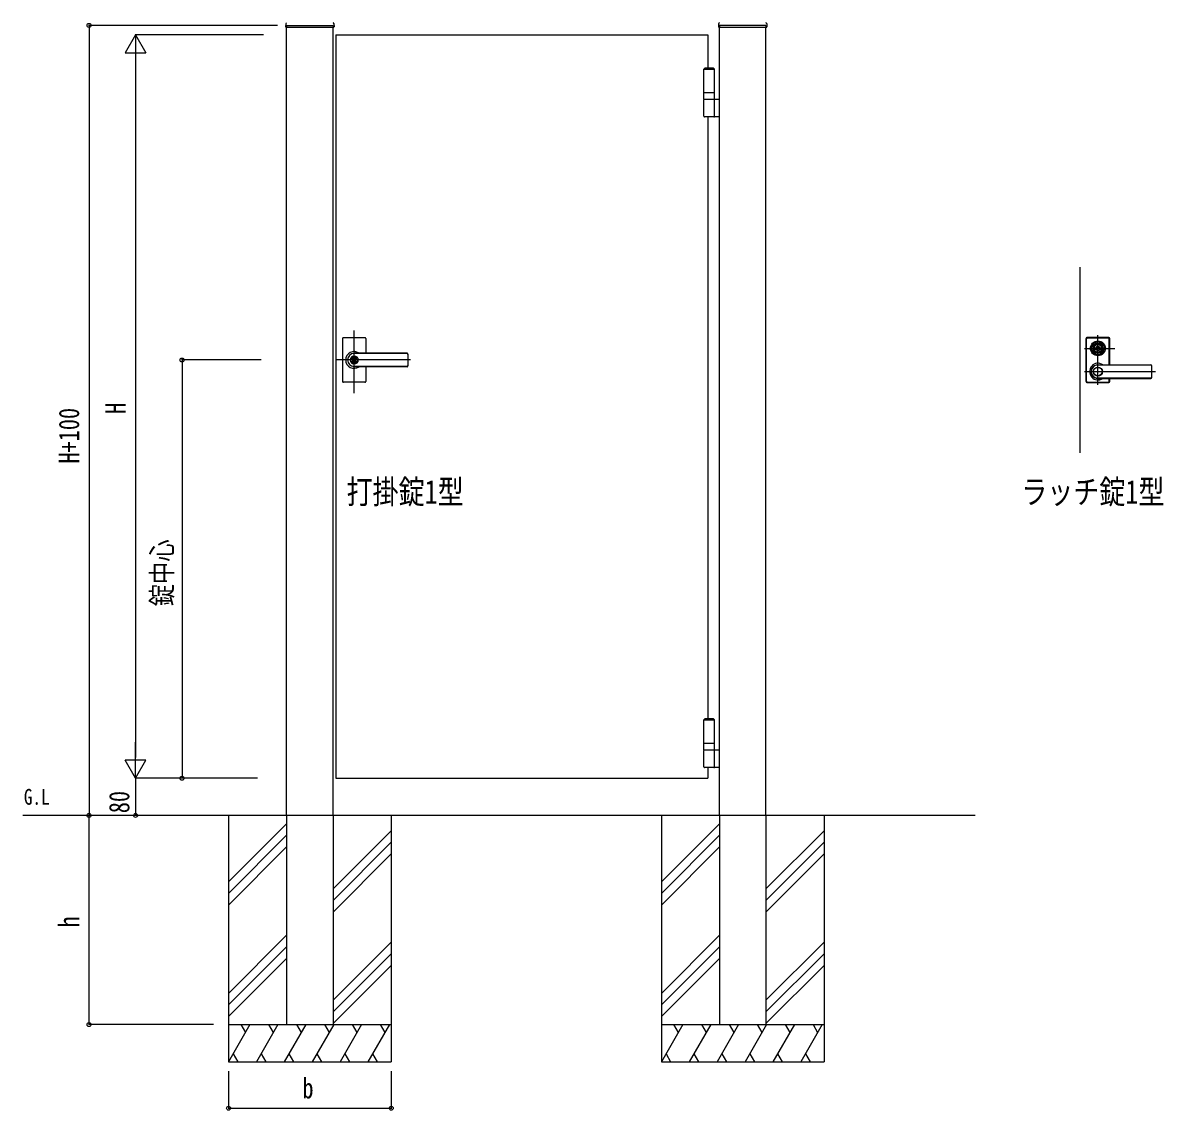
# Model space of a CAD drawing. Units: millimetres, scale not verified. Extents: x -4205 to 4205, y -2970 to 2970.
# Drawn here: x -1066 to 1387, y -762 to 1578 of the extents above; entities that cross this region are included whole.
import ezdxf
from ezdxf.enums import TextEntityAlignment as Align

# ---------------------------------------------------------------- set-up
doc = ezdxf.new("R2010")
doc.units = ezdxf.units.MM
doc.header["$LTSCALE"] = 10
for name, color, linetype in [('0-1_FRONT_V1', 7, 'Continuous'), ('0-2_USER1', 3, 'Continuous'), ('0-3_YKK_12', 2, 'Continuous'), ('0-4_YKK_13', 4, 'Continuous'), ('0-5_YKK_A1', 4, 'Continuous'), ('0-6_YKK_D', 6, 'Continuous')]:
    doc.layers.add(name, color=color, linetype=linetype)
doc.styles.add('ＭＳ ゴシック', font='')
doc.styles.get('ＭＳ ゴシック').set_extended_font_data('MS Gothic')

msp = doc.modelspace()

# ---------------------------------------------------------------- linework, layer by layer
at = {"layer": '0-1_FRONT_V1'}
msp.add_line((1207.52, 1052.33), (1207.52, 652.33), dxfattribs=at)
at = {"layer": '0-3_YKK_12'}
for p, q in [((-353.48, 780.73), (-353.48, 915.51)), ((1246.52, 798.83), (1246.52, 905.83)), ((1217.5, 877.33), (1282.65, 877.33)), ((-232.22, 852.33), (-392.48, 852.33)), ((1217.5, 827.33), (1370.58, 827.33))]:
    msp.add_line(p, q, dxfattribs=at)
at = {"layer": '0-4_YKK_13'}
for p, q in [((1221.02, 898.83), (1221.02, 805.83)), ((1221.52, 806.33), (1221.52, 898.33)), ((1222.15, 806.96), (1222.15, 897.7)), ((1270.02, 900.83), (1223.02, 900.83)), ((1223.52, 900.33), (1269.52, 900.33)), ((1224.15, 899.7), (1268.89, 899.7)), ((1270.89, 842.01), (1270.89, 897.7)), ((1271.52, 842.01), (1271.52, 898.33)), ((1272.02, 842.01), (1272.02, 898.83)), ((1235.76, 879.83), (1235.91, 879.83)), ((1239.82, 878.83), (1242.28, 878.83)), ((1239.82, 875.83), (1239.82, 878.83)), ((1239.82, 875.83), (1242.28, 875.83)), ((1242.36, 876.39), (1242.36, 878.27)), ((1242.66, 878.57), (1243.31, 878.57)), ((1242.66, 876.09), (1243.31, 876.09)), ((1243.42, 878.61), (1243.61, 878.73)), ((1243.42, 876.05), (1243.61, 875.92)), ((1243.61, 878.73), (1244.68, 878.73)), ((1243.61, 875.92), (1244.68, 875.92)), ((1244.68, 878.73), (1244.83, 878.16)), ((1244.68, 875.92), (1244.77, 876.29)), ((1244.92, 876.29), (1244.77, 876.29)), ((1245.02, 878.01), (1245.21, 878.01)), ((1245.48, 877.2), (1245.2, 876.48)), ((1245.48, 878.36), (1245.4, 878.14)), ((1245.48, 878.36), (1246.63, 878.36)), ((1245.62, 877.29), (1245.85, 877.29)), ((1246, 877.17), (1246.11, 876.54)), ((1247.56, 876.29), (1246.41, 876.29)), ((1247.04, 877.49), (1246.93, 878.12)), ((1247.42, 877.37), (1247.19, 877.37)), ((1247.56, 877.46), (1247.84, 878.18)), ((1247.56, 876.29), (1247.64, 876.52)), ((1248.02, 876.65), (1247.83, 876.65)), ((1248.12, 878.36), (1248.27, 878.36)), ((1248.37, 875.92), (1248.21, 876.5)), ((1248.37, 878.73), (1248.27, 878.36)), ((1249.43, 878.73), (1248.37, 878.73)), ((1249.43, 875.92), (1248.37, 875.92)), ((1249.62, 878.61), (1249.43, 878.73)), ((1249.62, 876.05), (1249.43, 875.92)), ((1250.38, 878.57), (1249.73, 878.57)), ((1250.38, 876.09), (1249.73, 876.09)), ((1250.68, 876.39), (1250.68, 878.27)), ((1250.76, 878.83), (1253.22, 878.83)), ((1250.76, 875.83), (1253.22, 875.83)), ((1253.22, 875.83), (1253.22, 878.83)), ((1257.28, 879.83), (1257.13, 879.83)), ((1257.28, 874.83), (1257.13, 874.83)), ((1246.52, 842.01), (1360.52, 842.01)), ((1360.52, 841.33), (1246.52, 841.33)), ((1362.52, 814.65), (1362.52, 840.01)), ((1360.52, 813.33), (1246.52, 813.33)), ((1246.52, 812.65), (1360.52, 812.65)), ((1270.89, 806.96), (1270.89, 812.65)), ((1271.52, 806.33), (1271.52, 812.65)), ((1272.02, 805.83), (1272.02, 812.65)), ((1223.02, 803.83), (1270.02, 803.83)), ((1223.52, 804.33), (1269.52, 804.33)), ((1224.15, 804.96), (1268.89, 804.96))]:
    msp.add_line(p, q, dxfattribs=at)
for centre, radius in [((1246.52, 877.33), 16), ((1246.52, 877.33), 14), ((1246.52, 877.33), 11.05), ((1246.52, 877.33), 10.9), ((1246.52, 877.33), 9.93), ((1246.52, 877.33), 8.4), ((1246.52, 877.33), 8.3), ((1246.52, 877.33), 4.3), ((1246.52, 827.33), 9.6), ((1246.52, 827.33), 9.15)]:
    msp.add_circle(centre, radius, dxfattribs=at)
for centre, radius, start, end in [((1223.02, 898.83), 2, 90, 180), ((1223.52, 898.33), 2, 90, 180), ((1224.15, 897.7), 2, 90, 180), ((1268.89, 897.7), 2, 0, 90), ((1269.52, 898.33), 2, 0, 90), ((1270.02, 898.83), 2, 0, 90), ((1246.52, 877.33), 5.65, 164.60412, 195.39588), ((1246.52, 877.33), 4.5, 19.47122, 160.52878), ((1246.52, 877.33), 4.5, 199.47122, 340.52878), ((1242.66, 878.27), 0.3, 90, 180), ((1242.66, 876.39), 0.3, 180, 270), ((1243.31, 878.77), 0.2, 270, 305), ((1243.31, 875.89), 0.2, 55, 90), ((1245.02, 878.21), 0.2, 195, 270), ((1244.92, 876.59), 0.3, 270, 338), ((1245.21, 878.21), 0.2, 270, 340), ((1245.62, 877.14), 0.15, 90, 158), ((1245.85, 877.14), 0.15, 10, 90), ((1246.41, 876.59), 0.3, 190, 270), ((1246.63, 878.06), 0.3, 10, 90), ((1247.19, 877.52), 0.15, 190, 270), ((1247.42, 877.52), 0.15, 270, 338), ((1247.83, 876.45), 0.2, 90, 160), ((1248.12, 878.06), 0.3, 90, 158), ((1248.02, 876.45), 0.2, 15, 90), ((1249.73, 878.77), 0.2, 235, 270), ((1249.73, 875.89), 0.2, 90, 125), ((1250.38, 878.27), 0.3, 0, 90), ((1250.38, 876.39), 0.3, 270, 0), ((1246.52, 877.33), 5.65, 344.60412, 15.39588), ((1246.52, 827.33), 18, 54.64233, 305.35767), ((1246.52, 827.33), 14.68, 89.99997, 270.00003), ((1246.52, 827.33), 14, 89.99997, 270), ((1360.52, 840.01), 2, 0, 90), ((1360.52, 839.33), 2, 0, 90), ((1360.52, 815.33), 2, 270, 0), ((1360.52, 814.65), 2, 270, 0), ((1223.02, 805.83), 2, 180, 270), ((1223.52, 806.33), 2, 180, 270), ((1224.15, 806.96), 2, 180, 270), ((1268.89, 806.96), 2, 270, 0), ((1269.52, 806.33), 2, 270, 0), ((1270.02, 805.83), 2, 270, 0)]:
    msp.add_arc(centre, radius, start, end, dxfattribs=at)
at = {"layer": '0-5_YKK_A1'}
for p, q in [((-500.23, 1576.02), (-500.58, 1569.36)), ((-498.48, 1572.33), (-498.48, 1568.83)), ((-396.73, 1576.02), (-396.38, 1569.36)), ((430.77, 1576.02), (430.42, 1569.36)), ((532.52, 1572.33), (532.52, 1568.83)), ((534.27, 1576.02), (534.62, 1569.36)), ((-500.08, 1568.83), (-396.88, 1568.83)), ((-498.48, -127.67), (-498.48, 1568.83)), ((-398.48, -127.67), (-398.48, 1568.83)), ((-392.48, 1552.33), (-392.48, -47.67)), ((430.92, 1568.83), (534.12, 1568.83)), ((432.52, -127.67), (432.52, 1568.83)), ((532.52, -127.67), (532.52, 1568.83)), ((401.02, 1480.33), (399.02, 1478.33)), ((422.02, 1478.33), (399.02, 1478.33)), ((422.02, 1477.33), (399.02, 1477.33)), ((420.02, 1480.33), (401.02, 1480.33)), ((420.02, 1480.33), (422.02, 1478.33)), ((422.02, 1427.33), (399.02, 1427.33)), ((399.02, 1413.33), (432.52, 1413.33)), ((399.02, 1376.83), (399.02, 1411.83)), ((422.02, 1376.83), (422.02, 1411.83)), ((432.52, 1375.33), (400.52, 1375.33)), ((407.52, 1375.33), (407.52, 80.33)), ((-378.48, 898.33), (-378.48, 852.33)), ((-330.48, 900.33), (-376.48, 900.33)), ((-328.48, 898.33), (-328.48, 866.83)), ((-239.48, 866.83), (-353.48, 866.83)), ((-239.48, 866.33), (-353.48, 866.33)), ((-352.48, 860.53), (-353.48, 860.53)), ((-237.48, 864.83), (-237.48, 839.83)), ((-378.48, 852.33), (-378.48, 806.33)), ((-354.38, 856.88), (-354.38, 853.83)), ((-354.38, 856.88), (-352.58, 856.88)), ((-353.06, 853.01), (-354.38, 853.83)), ((-353.06, 851.65), (-354.38, 850.83)), ((-354.38, 850.83), (-354.38, 847.78)), ((-354.38, 847.78), (-352.58, 847.78)), ((-352.48, 844.13), (-353.48, 844.13)), ((-239.48, 838.33), (-353.48, 838.33)), ((-239.48, 837.83), (-353.48, 837.83)), ((-352.58, 856.88), (-352.58, 854.28)), ((-352.58, 850.38), (-352.58, 847.78)), ((-350.78, 853.33), (-352.4, 854)), ((-352.4, 850.66), (-350.78, 851.33)), ((-350.78, 853.33), (-350.78, 851.33)), ((-328.48, 837.83), (-328.48, 806.33)), ((-330.48, 804.33), (-376.48, 804.33)), ((401.02, 80.33), (399.02, 78.33)), ((422.02, 78.33), (399.02, 78.33)), ((422.02, 77.33), (399.02, 77.33)), ((420.02, 80.33), (401.02, 80.33)), ((420.02, 80.33), (422.02, 78.33)), ((422.02, 27.33), (399.02, 27.33)), ((399.02, 13.33), (432.52, 13.33)), ((399.02, -23.17), (399.02, 11.83)), ((422.02, -23.17), (422.02, 11.83)), ((-392.48, -47.67), (407.52, -47.67)), ((432.52, -24.67), (400.52, -24.67)), ((407.52, -24.67), (407.52, -47.67)), ((982.52, -127.67), (-1065.95, -127.67)), ((-623.48, -127.67), (-623.48, -657.67)), ((-498.48, -145.46), (-623.48, -270.46)), ((-498.48, -127.67), (-498.48, -577.67)), ((-398.48, -127.67), (-398.48, -577.67)), ((-273.48, -127.67), (-273.48, -657.67)), ((307.52, -127.67), (307.52, -657.67)), ((432.52, -145.46), (307.52, -270.46)), ((432.52, -127.67), (432.52, -577.67)), ((532.52, -127.67), (532.52, -577.67)), ((657.52, -127.67), (657.52, -657.67)), ((-498.48, -170.46), (-623.48, -295.46)), ((-273.48, -160.46), (-398.48, -285.46)), ((432.52, -170.46), (307.52, -295.46)), ((657.52, -160.46), (532.52, -285.46)), ((-498.48, -195.46), (-623.48, -320.46)), ((-273.48, -185.46), (-398.48, -310.46)), ((432.52, -195.46), (307.52, -320.46)), ((657.52, -185.46), (532.52, -310.46)), ((-273.48, -210.46), (-398.48, -335.46)), ((657.52, -210.46), (532.52, -335.46)), ((-498.48, -385.46), (-623.48, -510.46)), ((432.52, -385.46), (307.52, -510.46)), ((-498.48, -410.46), (-623.48, -535.46)), ((-273.48, -400.46), (-398.48, -525.46)), ((432.52, -410.46), (307.52, -535.46)), ((657.52, -400.46), (532.52, -525.46)), ((-498.48, -435.46), (-623.48, -560.46)), ((-273.48, -425.46), (-398.48, -550.46)), ((432.52, -435.46), (307.52, -560.46)), ((657.52, -425.46), (532.52, -550.46)), ((-273.48, -450.46), (-398.48, -575.46)), ((657.52, -450.46), (532.52, -575.46)), ((-623.48, -577.67), (-273.48, -577.67)), ((-577.29, -577.67), (-623.48, -657.67)), ((-597.29, -577.67), (-587.29, -594.99)), ((-517.29, -577.67), (-563.48, -657.67)), ((-537.29, -577.67), (-527.29, -594.99)), ((-457.29, -577.67), (-503.48, -657.67)), ((-498.48, -577.67), (-398.48, -577.67)), ((-477.29, -577.67), (-467.29, -594.99)), ((-397.29, -577.67), (-443.48, -657.67)), ((-417.29, -577.67), (-407.29, -594.99)), ((-337.29, -577.67), (-383.48, -657.67)), ((-357.29, -577.67), (-347.29, -594.99)), ((-277.29, -577.67), (-323.48, -657.67)), ((-297.29, -577.67), (-287.29, -594.99)), ((307.52, -577.67), (657.52, -577.67)), ((353.71, -577.67), (307.52, -657.67)), ((333.71, -577.67), (343.71, -594.99)), ((413.71, -577.67), (367.52, -657.67)), ((393.71, -577.67), (403.71, -594.99)), ((473.71, -577.67), (427.52, -657.67)), ((432.52, -577.67), (532.52, -577.67)), ((453.71, -577.67), (463.71, -594.99)), ((533.71, -577.67), (487.52, -657.67)), ((513.71, -577.67), (523.71, -594.99)), ((593.71, -577.67), (547.52, -657.67)), ((573.71, -577.67), (583.71, -594.99)), ((653.71, -577.67), (607.52, -657.67)), ((633.71, -577.67), (643.71, -594.99)), ((-623.48, -657.67), (-273.48, -657.67)), ((-613.48, -640.35), (-603.48, -657.67)), ((-553.48, -640.35), (-543.48, -657.67)), ((-493.48, -640.35), (-483.48, -657.67)), ((-433.48, -640.35), (-423.48, -657.67)), ((-373.48, -640.35), (-363.48, -657.67)), ((-313.48, -640.35), (-303.48, -657.67)), ((307.52, -657.67), (657.52, -657.67)), ((317.52, -640.35), (327.52, -657.67)), ((377.52, -640.35), (387.52, -657.67)), ((437.52, -640.35), (447.52, -657.67)), ((497.52, -640.35), (507.52, -657.67)), ((557.52, -640.35), (567.52, -657.67)), ((617.52, -640.35), (627.52, -657.67))]:
    msp.add_line(p, q, dxfattribs=at)
for points in [[(-498.48, 1572.33), (-398.48, 1572.33), (-398.48, 1568.83)], [(532.52, 1572.33), (432.52, 1572.33), (432.52, 1568.83)], [(-392.48, 1552.33), (407.52, 1552.33), (407.52, 1480.33)], [(399.02, 1413.33), (399.02, 1427.33), (399.02, 1478.33)], [(422.02, 1413.33), (422.02, 1427.33), (422.02, 1478.33)], [(399.02, 13.33), (399.02, 27.33), (399.02, 78.33)], [(422.02, 13.33), (422.02, 27.33), (422.02, 78.33)]]:
    msp.add_lwpolyline(points, dxfattribs=at)
msp.add_circle((-353.48, 852.33), 6.6, dxfattribs=at)
for centre, radius, start, end in [((-498.23, 1575.91), 2, 99.00123, 177), ((-398.73, 1575.91), 2, 3, 80.99877), ((432.77, 1575.91), 2, 99.00123, 177), ((532.27, 1575.91), 2, 3, 80.99877), ((-500.08, 1569.33), 0.5, 177, 270), ((-396.88, 1569.33), 0.5, 270, 3), ((430.92, 1569.33), 0.5, 177, 270), ((534.12, 1569.33), 0.5, 270, 3), ((400.52, 1411.83), 1.5, 90, 180), ((420.52, 1411.83), 1.5, 0, 90), ((400.52, 1376.83), 1.5, 180, 270), ((420.52, 1376.83), 1.5, 270, 0), ((-376.48, 898.33), 2, 90, 180), ((-330.48, 898.33), 2, 0, 90), ((-353.48, 852.33), 18, 53.66394, 180.00366), ((-353.48, 852.33), 14, 90, 270), ((-353.48, 852.33), 8.2, 90, 270), ((-352.48, 852.33), 8.2, 270, 90), ((-239.48, 864.83), 2, 0, 90), ((-239.48, 864.33), 2, 0, 90), ((-353.48, 852.33), 18, 180.00366, 306.33606), ((-353.48, 852.33), 4, 103.00288, 256.99712), ((-353.48, 852.33), 2, 116.74368, 243.25632), ((-353.48, 852.33), 0.8, 301.82132, 58.17868), ((-353.48, 852.33), 4, 283.00288, 76.99712), ((-352.28, 854.28), 0.3, 180, 247.38014), ((-352.28, 850.38), 0.3, 112.61986, 180), ((-239.48, 840.33), 2, 270, 0), ((-239.48, 839.83), 2, 270, 0), ((-376.48, 806.33), 2, 180, 270), ((-330.48, 806.33), 2, 270, 0), ((400.52, 11.83), 1.5, 90, 180), ((420.52, 11.83), 1.5, 0, 90), ((400.52, -23.17), 1.5, 180, 270), ((420.52, -23.17), 1.5, 270, 0)]:
    msp.add_arc(centre, radius, start, end, dxfattribs=at)
at = {"layer": '0-6_YKK_D'}
for p, q in [((-518.48, 1572.33), (-924.5, 1572.33)), ((-923.5, 1572.33), (-923.5, -127.67)), ((-823.48, 1552.33), (-845.98, 1513.36)), ((-548.48, 1552.33), (-824.48, 1552.33)), ((-823.48, 1552.33), (-800.98, 1513.36)), ((-823.48, 1552.33), (-823.48, 1474.39)), ((-845.98, 1513.36), (-800.98, 1513.36)), ((-823.48, 1507.33), (-823.48, -2.67)), ((-553.56, 852.33), (-724.48, 852.33)), ((-723.48, 852.33), (-723.48, -47.67)), ((-823.48, -47.67), (-823.48, 30.27)), ((-823.48, -47.67), (-845.98, -8.7)), ((-800.98, -8.7), (-845.98, -8.7)), ((-823.48, -47.67), (-800.98, -8.7)), ((-560.97, -47.67), (-824.5, -47.67)), ((-560.97, -47.67), (-824.48, -47.67)), ((-823.5, -47.67), (-823.5, -127.67)), ((-560.97, -47.67), (-724.48, -47.67)), ((-655.98, -127.67), (-924.5, -127.67)), ((-648.12, -127.67), (-924.5, -127.67)), ((-923.5, -577.67), (-923.5, -127.67)), ((-818.48, -127.67), (-824.5, -127.67)), ((-655.98, -577.67), (-924.5, -577.67)), ((-623.48, -677.67), (-623.48, -758.67)), ((-273.48, -677.67), (-273.48, -758.67)), ((-623.48, -757.67), (-273.48, -757.67))]:
    msp.add_line(p, q, dxfattribs=at)
for centre in [(-923.5, 1572.33), (-723.48, 852.33), (-723.48, -47.67), (-923.5, -127.67), (-923.5, -127.67), (-823.5, -127.67), (-923.5, -577.67), (-623.48, -757.67), (-273.48, -757.67)]:
    msp.add_circle(centre, 4.25, dxfattribs=at)

# ---------------------------------------------------------------- texts
at = {"layer": '0-2_USER1', "style": 'ＭＳ ゴシック', "width": 0.8}
for s, height, p in [('打掛錠1型', 51.32, (-369.59, 527.62)), ('ラッチ錠1型', 51.32, (1081.7, 527.62)), ('G.L', 33.99, (-1063.68, -114.84))]:
    msp.add_text(s, height=height, dxfattribs=at).set_placement(p, align=Align.BOTTOM_LEFT)
at = {"layer": '0-6_YKK_D', "style": 'ＭＳ ゴシック', "width": 0.8}
for s, p in [('H+100', (-931.5, 629.53)), ('H', (-831.48, 736.33)), ('錠中心', (-731.48, 322.33)), ('80', (-823.5, -122.87)), ('h', (-931.5, -368.67))]:
    msp.add_text(s, height=43.99, rotation=90, dxfattribs=at).set_placement(p, align=Align.BOTTOM_LEFT)
msp.add_text('b', height=43.99, dxfattribs=at).set_placement((-464.48, -749.67), align=Align.BOTTOM_LEFT)

doc.saveas('drawing.dxf')
